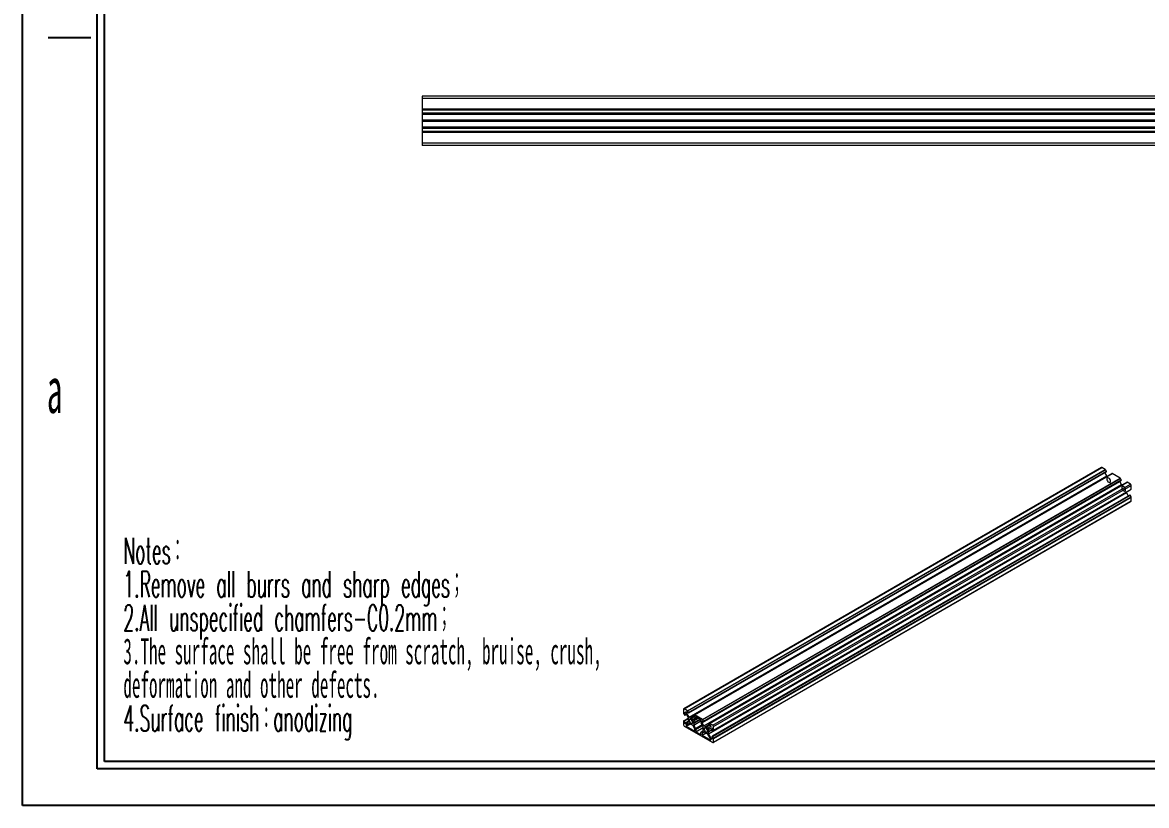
# Model space of a CAD drawing. Header units: millimetres. Extents: x 2 to 295, y 1 to 209.
# Drawn here: x 1.6 to 153.3, y 1.3 to 106.9 of the extents above; entities that cross this region are included whole.
import ezdxf

# ---------------------------------------------------------------- set-up
doc = ezdxf.new("R2010")
doc.units = ezdxf.units.MM
doc.layers.add('SLD-0', color=179, linetype='Continuous')
doc.styles.add('SLDTEXTSTYLE3', font='TXT', dxfattribs={"width": 0.484, "bigfont": 'bigfont'})
doc.styles.add('SLDTEXTSTYLE4', font='TXT', dxfattribs={"width": 0.484})
doc.styles.add('SLDTEXTSTYLE7', font='TXT', dxfattribs={"width": 0.5025})

# ---------------------------------------------------------------- blocks, each defined once
blk = doc.blocks.new('SW_NOTE_1')
at = {"layer": 'SLD-0', "color": 0, "char_height": 3.5, "attachment_point": 1}
for s, insert, style in [('Notes\\M+18146', (0, 4.51), 'SLDTEXTSTYLE3'), ('1.Remove all burrs and sharp edges\\M+18147', (0, -0.01), 'SLDTEXTSTYLE3'), ('2.All unspecified chamfers-C0.2mm\\M+18147', (0, -4.53), 'SLDTEXTSTYLE3'), ('3.The surface shall be free from scratch, bruise, crush,', (0, -9.05), 'SLDTEXTSTYLE4'), ('deformation and other defects.', (0, -13.57), 'SLDTEXTSTYLE4'), ('4.Surface finish\\M+18146anodizing', (0, -18.09), 'SLDTEXTSTYLE3')]:
    blk.add_mtext(s, dxfattribs=dict(at, insert=insert, style=style))

msp = doc.modelspace()

# ---------------------------------------------------------------- linework, layer by layer
at = {"color": 7, "linetype": 'Continuous', "lineweight": 15}
for p, q in [((241.5091, 96.9919), (55.5091, 96.9919)), ((55.5091, 96.9919), (55.5091, 96.6586)), ((241.5091, 96.6586), (55.5091, 96.6586)), ((55.5091, 96.6586), (55.5091, 95.2276)), ((241.5091, 95.2276), (55.5091, 95.2276)), ((55.5091, 95.2276), (55.5091, 95.1098)), ((241.5091, 95.1098), (55.5091, 95.1098)), ((55.5091, 95.1098), (55.5091, 94.7115)), ((241.5091, 94.7115), (55.5091, 94.7115)), ((55.5091, 94.7115), (55.5091, 94.6919)), ((241.5091, 94.6919), (55.5091, 94.6919)), ((55.5091, 94.6919), (55.5091, 94.5335)), ((241.5091, 94.5335), (55.5091, 94.5335)), ((55.5091, 94.5335), (55.5091, 94.5217)), ((241.5091, 94.5217), (55.5091, 94.5217)), ((55.5091, 94.5217), (55.5091, 93.7488)), ((241.5091, 93.7488), (55.5091, 93.7488)), ((55.5091, 93.7488), (55.5091, 93.7366)), ((55.5091, 93.7366), (241.5091, 93.7366)), ((55.5091, 93.7366), (55.5091, 93.6704)), ((241.5091, 93.6704), (55.5091, 93.6704)), ((55.5091, 93.6704), (55.5091, 93.6468)), ((241.5091, 93.6468), (55.5091, 93.6468)), ((55.5091, 93.6468), (55.5091, 93.5806)), ((241.5091, 93.5806), (55.5091, 93.5806)), ((55.5091, 93.5806), (55.5091, 93.5684)), ((241.5091, 93.5684), (55.5091, 93.5684)), ((55.5091, 93.5684), (55.5091, 92.7955)), ((241.5091, 92.7955), (55.5091, 92.7955)), ((55.5091, 92.7955), (55.5091, 92.7837)), ((241.5091, 92.7837), (55.5091, 92.7837)), ((55.5091, 92.7837), (55.5091, 92.6253)), ((241.5091, 92.6253), (55.5091, 92.6253)), ((55.5091, 92.6253), (55.5091, 92.6058)), ((241.5091, 92.6058), (55.5091, 92.6058)), ((55.5091, 92.6058), (55.5091, 92.2074)), ((241.5091, 92.2074), (55.5091, 92.2074)), ((55.5091, 92.2074), (55.5091, 92.0896)), ((241.5091, 92.0896), (55.5091, 92.0896)), ((55.5091, 92.0896), (55.5091, 90.6586)), ((241.5091, 90.6586), (55.5091, 90.6586)), ((55.5091, 90.6586), (55.5091, 90.3253)), ((241.5091, 90.3253), (55.5091, 90.3253)), ((147.1781, 46.8828), (90.8116, 14.3431)), ((90.883, 14.336), (147.2495, 46.8757)), ((91.3167, 14.0857), (147.6832, 46.6254)), ((91.3524, 14.048), (147.7189, 46.5877)), ((91.4731, 13.8389), (147.8396, 46.3786)), ((91.4755, 13.7998), (147.842, 46.3395)), ((91.479, 13.819), (147.8455, 46.3587)), ((91.479, 13.8077), (147.8455, 46.3474)), ((91.527, 13.2194), (147.8935, 45.7591)), ((91.5306, 13.2156), (147.8971, 45.7553)), ((92.2319, 13.5402), (148.5984, 46.0799)), ((92.2676, 13.5367), (148.6342, 46.0764)), ((147.6832, 46.6254), (147.2495, 46.8757)), ((147.8935, 45.7591), (147.6293, 46.2167)), ((147.8396, 46.3786), (147.7189, 46.5877)), ((147.8455, 46.3474), (147.8455, 46.3587)), ((147.9666, 45.7152), (147.8971, 45.7553)), ((149.7035, 45.4591), (148.6342, 46.0764)), ((93.2862, 12.4914), (149.6527, 45.0311)), ((93.2876, 12.4864), (149.6542, 45.0261)), ((93.337, 12.9194), (149.7035, 45.4591)), ((93.3727, 12.8817), (149.7392, 45.4214)), ((93.4934, 12.6726), (149.8599, 45.2123)), ((93.4958, 12.6335), (149.8623, 45.1732)), ((93.4993, 12.6527), (149.8658, 45.1924)), ((93.4993, 12.6414), (149.8658, 45.1811)), ((93.5316, 12.0639), (149.8981, 44.6036)), ((93.5387, 12.0564), (149.9052, 44.5961)), ((94.2522, 12.3739), (150.6187, 44.9136)), ((94.288, 12.3704), (150.6545, 44.9101)), ((94.7216, 12.1201), (151.0881, 44.6598)), ((94.8226, 11.9451), (151.1891, 44.4848)), ((94.8226, 11.4443), (151.1891, 43.984)), ((149.6527, 45.0311), (149.6527, 45.0522)), ((149.8981, 44.6036), (149.6542, 45.0261)), ((149.8599, 45.2123), (149.7392, 45.4214)), ((149.8658, 45.1811), (149.8658, 45.1924)), ((149.9869, 44.5489), (149.9052, 44.5961)), ((151.0881, 44.6598), (150.6545, 44.9101)), ((151.1891, 43.984), (151.1891, 44.4848)), ((94.1761, 10.9664), (150.5426, 43.5061)), ((94.1776, 10.9615), (150.5441, 43.5011)), ((151.021, 43.1663), (94.6544, 10.6266)), ((94.663, 10.6258), (151.0295, 43.1655)), ((94.6728, 10.6201), (151.0393, 43.1598)), ((94.6871, 11.3419), (151.0536, 43.8816)), ((94.6871, 10.605), (151.0536, 43.1447)), ((94.8078, 11.4116), (151.1743, 43.9513)), ((94.8078, 10.396), (151.1743, 42.9357)), ((94.8226, 10.3462), (151.1891, 42.8859)), ((150.5426, 43.5061), (150.5426, 43.5866)), ((150.8083, 43.0436), (150.5441, 43.5011)), ((151.0393, 43.1598), (151.0295, 43.1655)), ((151.0536, 43.8816), (151.1743, 43.9513)), ((151.1743, 42.9357), (151.0536, 43.1447)), ((151.1891, 42.3851), (151.1891, 42.8859)), ((94.793, 9.78), (151.1595, 42.3197)), ((94.8226, 9.8454), (151.1891, 42.3851)), ((90.782, 14.2777), (90.782, 13.7769)), ((90.7968, 13.7271), (90.9175, 13.5181)), ((91.3167, 14.0857), (90.883, 14.336)), ((90.9537, 13.5043), (90.9537, 13.8636)), ((90.9638, 13.8694), (91.0436, 13.8234)), ((91.0436, 13.8234), (91.0446, 13.824)), ((91.0471, 13.8196), (91.427, 13.1617)), ((91.1457, 13.8824), (91.1457, 13.9744)), ((91.1457, 13.8824), (91.2355, 13.9342)), ((91.1471, 13.8774), (91.2406, 13.9313)), ((91.527, 13.2194), (91.1471, 13.8774)), ((91.1558, 13.9803), (91.4669, 13.8007)), ((91.4731, 13.8389), (91.3524, 14.048)), ((91.479, 13.8077), (91.479, 13.819)), ((90.782, 12.6788), (90.782, 12.178)), ((90.9175, 12.7812), (90.7968, 12.7115)), ((90.9175, 12.7812), (91.4285, 13.0762)), ((90.9318, 13.503), (90.9416, 13.4973)), ((90.9416, 12.7741), (90.9318, 12.7798)), ((90.9502, 13.4965), (91.1628, 13.6192)), ((90.9537, 12.3938), (90.9537, 12.7531)), ((91.0436, 12.3303), (90.9638, 12.3763)), ((91.0436, 12.3303), (91.4285, 12.5525)), ((91.427, 12.5493), (91.0471, 12.33)), ((91.1457, 12.1535), (91.5307, 12.3757)), ((91.1457, 12.0089), (91.6559, 12.3034)), ((91.1457, 12.1535), (91.1457, 12.0089)), ((91.1471, 12.1567), (91.5296, 12.3775)), ((91.527, 12.3761), (91.1471, 12.1567)), ((91.1507, 12.0002), (91.666, 12.2976)), ((91.427, 12.5493), (91.4295, 12.5508)), ((91.4285, 12.8865), (91.4279, 12.8861)), ((91.4535, 12.8418), (91.4279, 12.8271)), ((91.4285, 13.1567), (91.4295, 13.1573)), ((91.4285, 13.1567), (91.4285, 12.8862)), ((91.4285, 12.8231), (91.4285, 12.5526)), ((91.43, 12.8812), (91.4502, 12.8462)), ((91.4502, 12.838), (91.43, 12.8263)), ((91.4502, 12.838), (91.4538, 12.8401)), ((91.527, 12.3761), (91.5295, 12.3776)), ((91.7648, 13.0804), (91.5306, 13.2156)), ((91.7648, 12.2406), (91.5306, 12.3758)), ((92.2395, 13.3547), (91.7652, 13.0809)), ((91.768, 12.238), (91.7936, 12.2528)), ((91.7684, 13.0767), (92.2447, 13.3516)), ((91.7886, 13.0417), (91.7684, 13.0767)), ((91.7684, 12.2402), (91.7922, 12.2539)), ((91.7886, 12.2519), (91.7684, 12.2402)), ((91.7886, 13.0417), (92.2851, 13.3283)), ((91.7886, 12.2519), (91.7922, 12.2539)), ((91.8159, 13.0492), (91.7957, 13.0375)), ((91.8159, 12.2128), (91.7957, 12.2477)), ((92.2906, 13.3252), (91.8163, 13.0514)), ((91.8191, 12.2085), (91.8197, 12.2089)), ((91.8195, 13.0489), (92.2944, 13.323)), ((92.0659, 12.9066), (91.8195, 13.0489)), ((92.0659, 12.0667), (91.8195, 12.209)), ((92.317, 13.0468), (92.0731, 12.9059)), ((92.1053, 13.4574), (92.1053, 13.4461)), ((92.2319, 13.5402), (92.1112, 13.4705)), ((92.1174, 13.4251), (92.3134, 13.312)), ((92.1341, 12.4432), (93.0167, 12.9526)), ((92.1543, 12.4631), (92.1341, 12.4514)), ((92.1341, 12.4514), (92.1543, 12.4631)), ((92.1341, 12.4432), (92.1543, 12.4082)), ((92.1543, 12.4082), (93.0571, 12.9293)), ((92.1558, 12.7203), (92.7875, 13.085)), ((92.1558, 12.4663), (93.0074, 12.958)), ((92.1558, 12.7203), (92.1558, 12.4663)), ((92.1558, 12.1492), (93.1447, 12.7201)), ((92.1558, 12.4032), (92.1558, 12.1492)), ((92.1564, 12.4623), (93.0112, 12.9558)), ((92.1564, 12.4033), (93.0623, 12.9263)), ((92.1573, 12.7236), (92.7854, 13.0862)), ((92.417, 12.8735), (92.1573, 12.7236)), ((92.1573, 12.1442), (93.1447, 12.7143)), ((92.1573, 12.1442), (92.417, 11.6945)), ((93.337, 12.9194), (92.2676, 13.5367)), ((92.317, 13.0468), (92.3195, 13.0482)), ((92.3185, 13.3032), (92.3185, 13.05)), ((92.4599, 13.2683), (92.4649, 13.2712)), ((92.4599, 13.2683), (92.4599, 12.9684)), ((93.1397, 12.8816), (92.4649, 13.2712)), ((93.1447, 12.573), (93.1447, 12.8729)), ((93.4473, 11.9789), (93.1876, 12.4286)), ((93.2862, 12.7446), (93.2912, 12.7475)), ((93.2862, 12.4914), (93.2862, 12.7446)), ((93.5316, 12.0639), (93.2876, 12.4864)), ((93.2912, 12.7475), (93.4872, 12.6344)), ((93.4934, 12.6726), (93.3727, 12.8817)), ((93.4993, 12.6414), (93.4993, 12.6527)), ((94.2598, 12.1884), (93.7855, 11.9146)), ((93.7887, 11.9104), (94.265, 12.1853)), ((93.8089, 11.8754), (94.3054, 12.162)), ((94.3109, 12.1589), (93.8367, 11.8851)), ((93.8398, 11.8826), (94.3147, 12.1567)), ((94.1256, 12.2911), (94.1256, 12.2798)), ((94.2522, 12.3739), (94.1315, 12.3042)), ((94.1377, 12.2588), (94.4489, 12.0792)), ((94.7216, 12.1201), (94.288, 12.3704)), ((90.883, 12.0031), (94.7216, 9.7871)), ((91.1507, 12.0002), (92.3134, 11.329)), ((92.317, 11.6367), (92.0731, 12.0592)), ((92.3134, 11.329), (92.3185, 11.3319)), ((92.3185, 11.6317), (92.3195, 11.6323)), ((92.3185, 11.3319), (92.3185, 11.6317)), ((92.4599, 11.2502), (93.4488, 11.8211)), ((92.4599, 11.5501), (92.4599, 11.2502)), ((92.4649, 11.2415), (93.4488, 11.8095)), ((92.4649, 11.2415), (93.1397, 10.8519)), ((93.1397, 10.8519), (93.1447, 10.8549)), ((93.1447, 10.8549), (93.1447, 11.1547)), ((93.1876, 11.2496), (93.4473, 11.3995)), ((93.2862, 11.0731), (93.5367, 11.2177)), ((93.2862, 10.7732), (93.817, 11.0797)), ((93.2862, 11.0731), (93.2862, 10.7732)), ((93.2876, 11.0764), (93.5356, 11.2195)), ((93.533, 11.2181), (93.2876, 11.0764)), ((93.2912, 10.7645), (93.8221, 11.0709)), ((93.2912, 10.7645), (94.4539, 10.0933)), ((93.4473, 11.3995), (93.4499, 11.401)), ((93.4488, 11.7202), (93.4482, 11.7198)), ((93.4738, 11.6755), (93.4482, 11.6608)), ((93.4488, 11.9739), (93.4499, 11.9745)), ((93.4488, 11.7199), (93.4488, 11.9739)), ((93.4488, 11.4028), (93.4488, 11.6568)), ((93.4705, 11.6799), (93.4503, 11.7149)), ((93.4503, 11.66), (93.4705, 11.6717)), ((93.4705, 11.6717), (93.4741, 11.6738)), ((93.533, 11.2181), (93.5356, 11.2195)), ((93.7851, 11.0743), (93.5366, 11.2177)), ((93.7851, 11.9141), (93.5387, 12.0564)), ((93.7883, 11.0717), (93.8139, 11.0865)), ((93.8089, 11.8754), (93.7887, 11.9104)), ((93.7887, 11.0739), (93.8125, 11.0876)), ((93.8089, 11.0856), (93.7887, 11.0739)), ((93.8089, 11.0856), (93.8125, 11.0876)), ((93.8362, 11.8829), (93.816, 11.8712)), ((93.8362, 11.0465), (93.816, 11.0814)), ((93.8394, 11.0422), (93.84, 11.0426)), ((94.074, 11.7473), (93.8398, 11.8826)), ((94.074, 10.9075), (93.8398, 11.0427)), ((94.074, 11.7473), (94.459, 11.9696)), ((94.074, 10.9075), (94.0751, 10.9081)), ((94.4575, 11.9664), (94.0776, 11.747)), ((94.4575, 10.2457), (94.0776, 10.9037)), ((94.1544, 11.2769), (94.6509, 11.5635)), ((94.1544, 11.2851), (94.1746, 11.2968)), ((94.1544, 11.2851), (94.1746, 11.2968)), ((94.1746, 11.2419), (94.1544, 11.2769)), ((94.1746, 11.2419), (94.6509, 11.5168)), ((94.1761, 11.5705), (94.5611, 11.7928)), ((94.1761, 11.3001), (94.6509, 11.5741)), ((94.1761, 11.3001), (94.1761, 11.5705)), ((94.1761, 10.9664), (94.1761, 11.2369)), ((94.1767, 11.296), (94.6509, 11.5698)), ((94.1767, 11.237), (94.6509, 11.5107)), ((94.1776, 11.5738), (94.56, 11.7946)), ((94.1776, 11.5738), (94.5575, 11.7932)), ((94.5575, 10.3035), (94.1776, 10.9615)), ((94.4575, 11.9664), (94.46, 11.9678)), ((94.459, 12.0617), (94.459, 11.9696)), ((94.5575, 11.7932), (94.56, 11.7946)), ((94.5611, 11.7928), (94.6408, 11.7468)), ((94.6509, 11.7293), (94.6509, 11.37)), ((94.6509, 10.6188), (94.6509, 10.2595)), ((94.663, 11.349), (94.6728, 11.3433)), ((94.6728, 10.6201), (94.663, 10.6258)), ((94.6871, 11.3419), (94.8078, 11.4116)), ((94.8226, 11.4443), (94.8226, 11.9451)), ((94.4539, 10.0933), (94.459, 10.0962)), ((94.459, 10.2407), (94.46, 10.2414)), ((94.459, 10.0962), (94.459, 10.2407)), ((94.5575, 10.3035), (94.6509, 10.3574)), ((94.5611, 10.2997), (94.6509, 10.3516)), ((94.6408, 10.2537), (94.5611, 10.2997)), ((94.8078, 10.396), (94.6871, 10.605)), ((94.8226, 9.8454), (94.8226, 10.3462))]:
    msp.add_line(p, q, dxfattribs=at)
at = {"color": 8, "linetype": 'Continuous', "lineweight": 15}
for p, q in [((90.9537, 13.8636), (90.9638, 13.8694)), ((91.1457, 13.9744), (91.1558, 13.9803)), ((90.9318, 12.7798), (91.4285, 13.0665)), ((90.9416, 12.7741), (91.4285, 13.0552)), ((90.9537, 13.5043), (91.1603, 13.6236)), ((90.9537, 12.7531), (91.4285, 13.0272)), ((90.9537, 12.3938), (91.4285, 12.6679)), ((90.9638, 12.3763), (91.4285, 12.6446)), ((92.0659, 12.9066), (92.3185, 13.0524)), ((92.417, 12.8735), (92.7853, 13.0862)), ((92.417, 11.6945), (93.3129, 12.2117)), ((92.4599, 12.9684), (92.7246, 13.1212)), ((92.4599, 11.5501), (93.3861, 12.0848)), ((94.6408, 10.2537), (94.6509, 10.2595))]:
    msp.add_line(p, q, dxfattribs=at)
at = {"color": 7, "linetype": 'Continuous', "lineweight": 0, "flags": 128}
for points in [[(148.1587, 45.476), (148.062, 45.5096), (147.9801, 45.4937), (147.9254, 45.4307), (147.9061, 45.3302), (147.9254, 45.2075), (147.9801, 45.0813), (148.062, 44.9708), (148.1587, 44.8928), (148.2553, 44.8592), (148.3372, 44.8751), (148.392, 44.9381), (148.4112, 45.0386), (148.392, 45.1613), (148.3372, 45.2875), (148.2553, 45.398), (148.1587, 45.476)], [(150.179, 44.3097), (150.0823, 44.3433), (150.0004, 44.3274), (149.9457, 44.2644), (149.9264, 44.1639), (149.9457, 44.0412), (150.0004, 43.915), (150.0823, 43.8045), (150.179, 43.7265), (150.2756, 43.6929), (150.3575, 43.7088), (150.4123, 43.7718), (150.4315, 43.8723), (150.4123, 43.995), (150.3575, 44.1212), (150.2756, 44.2317), (150.179, 44.3097)], [(91.7922, 12.3531), (91.6955, 12.4311), (91.6136, 12.5416), (91.5588, 12.6678), (91.5396, 12.7905), (91.5588, 12.891), (91.6136, 12.954), (91.6955, 12.9699), (91.7922, 12.9363), (91.8888, 12.8583), (91.9707, 12.7478), (92.0255, 12.6216), (92.0447, 12.4989), (92.0255, 12.3984), (91.9707, 12.3354), (91.8888, 12.3195), (91.7922, 12.3531)], [(91.7922, 12.3531), (91.6955, 12.4311), (91.6136, 12.5416), (91.5588, 12.6678), (91.5396, 12.7905), (91.5588, 12.891), (91.6136, 12.954), (91.6955, 12.9699), (91.7922, 12.9363), (91.8888, 12.8583), (91.9707, 12.7478), (92.0255, 12.6216), (92.0447, 12.4989), (92.0255, 12.3984), (91.9707, 12.3354), (91.8888, 12.3195), (91.7922, 12.3531)], [(93.8125, 11.1868), (93.7158, 11.2648), (93.6339, 11.3753), (93.5791, 11.5015), (93.5599, 11.6242), (93.5791, 11.7247), (93.6339, 11.7877), (93.7158, 11.8036), (93.8125, 11.77), (93.9091, 11.692), (93.991, 11.5815), (94.0458, 11.4553), (94.065, 11.3326), (94.0458, 11.2321), (93.991, 11.1691), (93.9091, 11.1532), (93.8125, 11.1868)]]:
    msp.add_lwpolyline(points, dxfattribs=at)
at = {"color": 7, "linetype": 'Continuous', "lineweight": 15, "flags": 128}
for points in [[(91.0436, 13.8234), (91.044, 13.8239), (91.0446, 13.824), (91.0454, 13.8238), (91.0461, 13.8232), (91.0467, 13.8223), (91.0471, 13.8213), (91.0473, 13.8204), (91.0471, 13.8196)], [(91.1471, 13.8774), (91.1464, 13.8776), (91.1457, 13.8782), (91.145, 13.8791), (91.1446, 13.8801), (91.1445, 13.881), (91.1446, 13.8818), (91.145, 13.8822), (91.1457, 13.8824)], [(91.0471, 12.33), (91.0473, 12.329), (91.0471, 12.3282), (91.0467, 12.3278), (91.0461, 12.3276), (91.0454, 12.3279), (91.0446, 12.3285), (91.044, 12.3293), (91.0436, 12.3303)], [(91.1471, 12.1567), (91.1464, 12.1573), (91.1457, 12.1576), (91.145, 12.1575), (91.1446, 12.157), (91.1445, 12.1562), (91.1446, 12.1553), (91.145, 12.1543), (91.1457, 12.1535)], [(91.427, 13.1617), (91.4278, 13.1614), (91.4285, 13.1608), (91.4291, 13.16), (91.4295, 13.159), (91.4297, 13.1581), (91.4295, 13.1573), (91.4291, 13.1568), (91.4285, 13.1567)], [(91.4285, 12.5526), (91.4291, 12.5517), (91.4295, 12.5508), (91.4297, 12.5498), (91.4295, 12.5491), (91.4291, 12.5486), (91.4285, 12.5485), (91.4278, 12.5487), (91.427, 12.5493)], [(91.4285, 12.8862), (91.4279, 12.8861), (91.4275, 12.8856), (91.4273, 12.8848), (91.4275, 12.8839), (91.4279, 12.8829), (91.4285, 12.8821), (91.4292, 12.8815), (91.43, 12.8812)], [(91.43, 12.8263), (91.4292, 12.8269), (91.4285, 12.8272), (91.4279, 12.8271), (91.4275, 12.8266), (91.4273, 12.8258), (91.4275, 12.8249), (91.4279, 12.8239), (91.4285, 12.8231)], [(91.4502, 12.8462), (91.4516, 12.8451), (91.4527, 12.8436), (91.4535, 12.8418), (91.4538, 12.8401), (91.4535, 12.8386), (91.4527, 12.8377), (91.4516, 12.8375), (91.4502, 12.838)], [(91.5306, 13.2156), (91.5302, 13.2152), (91.5295, 13.215), (91.5288, 13.2153), (91.5281, 13.2159), (91.5274, 13.2167), (91.527, 13.2177), (91.5269, 13.2186), (91.527, 13.2194)], [(91.5306, 12.3758), (91.5302, 12.3767), (91.5295, 12.3776), (91.5288, 12.3782), (91.5281, 12.3784), (91.5274, 12.3783), (91.527, 12.3778), (91.5269, 12.3771), (91.527, 12.3761)], [(92.0144, 12.5164), (91.9975, 12.6244), (91.9493, 12.7355), (91.8772, 12.8327), (91.7922, 12.9013), (91.7071, 12.9309), (91.635, 12.9169), (91.5868, 12.8614), (91.5699, 12.773), (91.5868, 12.665), (91.635, 12.554), (91.7071, 12.4567), (91.7922, 12.3881), (91.8772, 12.3585), (91.9493, 12.3725), (91.9975, 12.428), (92.0144, 12.5164)], [(91.7684, 13.0767), (91.7685, 13.0774), (91.7684, 13.0784), (91.768, 13.0793), (91.7673, 13.0802), (91.7666, 13.0808), (91.7659, 13.081), (91.7652, 13.0809), (91.7648, 13.0804)], [(91.7684, 12.2402), (91.7685, 12.2393), (91.7684, 12.2385), (91.768, 12.238), (91.7673, 12.2379), (91.7666, 12.2381), (91.7659, 12.2387), (91.7652, 12.2396), (91.7648, 12.2406)], [(91.7957, 13.0375), (91.7955, 13.0361), (91.7947, 13.0352), (91.7935, 13.035), (91.7922, 13.0355), (91.7908, 13.0366), (91.7896, 13.0381), (91.7889, 13.0399), (91.7886, 13.0417)], [(91.7957, 12.2477), (91.7955, 12.2495), (91.7947, 12.2513), (91.7935, 12.2528), (91.7922, 12.2539), (91.7908, 12.2544), (91.7896, 12.2542), (91.7889, 12.2533), (91.7886, 12.2519)], [(91.8195, 13.0489), (91.8191, 13.0498), (91.8185, 13.0507), (91.8177, 13.0513), (91.817, 13.0515), (91.8163, 13.0514), (91.8159, 13.0509), (91.8158, 13.0501), (91.8159, 13.0492)], [(91.8195, 12.209), (91.8191, 12.2085), (91.8185, 12.2084), (91.8177, 12.2086), (91.817, 12.2092), (91.8163, 12.2101), (91.8159, 12.211), (91.8158, 12.212), (91.8159, 12.2128)], [(92.1341, 12.4514), (92.1328, 12.4519), (92.1316, 12.4517), (92.1308, 12.4508), (92.1306, 12.4494), (92.1308, 12.4476), (92.1316, 12.4458), (92.1328, 12.4443), (92.1341, 12.4432)], [(92.1558, 12.4663), (92.1564, 12.4655), (92.1569, 12.4645), (92.157, 12.4636), (92.1569, 12.4628), (92.1564, 12.4623), (92.1558, 12.4622), (92.1551, 12.4625), (92.1543, 12.4631)], [(92.1543, 12.4082), (92.1551, 12.4079), (92.1558, 12.4073), (92.1564, 12.4065), (92.1569, 12.4055), (92.157, 12.4046), (92.1569, 12.4038), (92.1564, 12.4033), (92.1558, 12.4032)], [(92.1573, 12.7236), (92.1566, 12.7242), (92.1558, 12.7244), (92.1552, 12.7243), (92.1548, 12.7238), (92.1546, 12.7231), (92.1548, 12.7221), (92.1552, 12.7212), (92.1558, 12.7203)], [(92.1558, 12.1492), (92.1552, 12.1491), (92.1548, 12.1486), (92.1546, 12.1479), (92.1548, 12.1469), (92.1552, 12.1459), (92.1558, 12.1451), (92.1566, 12.1445), (92.1573, 12.1442)], [(92.3134, 13.312), (92.3146, 13.3122), (92.3159, 13.3117), (92.3173, 13.3106), (92.3185, 13.3091), (92.3192, 13.3073), (92.3195, 13.3055), (92.3192, 13.3041), (92.3185, 13.3032)], [(92.3185, 13.05), (92.3191, 13.0492), (92.3195, 13.0482), (92.3196, 13.0473), (92.3195, 13.0465), (92.3191, 13.046), (92.3185, 13.0459), (92.3177, 13.0462), (92.317, 13.0468)], [(92.4649, 13.2712), (92.4638, 13.2727), (92.4624, 13.2738), (92.461, 13.2743), (92.4599, 13.2741), (92.4591, 13.2732), (92.4588, 13.2718), (92.4591, 13.27), (92.4599, 13.2683)], [(93.1447, 12.8729), (93.1455, 12.8738), (93.1458, 12.8752), (93.1455, 12.8769), (93.1447, 12.8787), (93.1436, 12.8803), (93.1422, 12.8814), (93.1409, 12.8819), (93.1397, 12.8816)], [(93.2876, 12.4864), (93.2869, 12.4867), (93.2862, 12.4872), (93.2855, 12.4881), (93.2851, 12.4891), (93.285, 12.49), (93.2851, 12.4908), (93.2855, 12.4913), (93.2862, 12.4914)], [(93.2862, 12.7446), (93.2854, 12.7464), (93.2851, 12.7481), (93.2854, 12.7495), (93.2862, 12.7504), (93.2873, 12.7506), (93.2887, 12.7502), (93.2901, 12.7491), (93.2912, 12.7475)], [(91.1457, 12.0089), (91.1449, 12.008), (91.1446, 12.0066), (91.1449, 12.0049), (91.1457, 12.0031), (91.1468, 12.0015), (91.1482, 12.0004), (91.1496, 11.9999), (91.1507, 12.0002)], [(92.3134, 11.329), (92.3146, 11.3274), (92.3159, 11.3263), (92.3173, 11.3258), (92.3185, 11.326), (92.3192, 11.3269), (92.3195, 11.3284), (92.3192, 11.3301), (92.3185, 11.3319)], [(92.3185, 11.6317), (92.3191, 11.6319), (92.3195, 11.6323), (92.3196, 11.6331), (92.3195, 11.6341), (92.3191, 11.635), (92.3185, 11.6359), (92.3177, 11.6365), (92.317, 11.6367)], [(92.4599, 11.2502), (92.4591, 11.2493), (92.4588, 11.2479), (92.4591, 11.2462), (92.4599, 11.2444), (92.461, 11.2428), (92.4624, 11.2417), (92.4638, 11.2413), (92.4649, 11.2415)], [(93.1397, 10.8519), (93.1409, 10.8504), (93.1422, 10.8493), (93.1436, 10.8488), (93.1447, 10.849), (93.1455, 10.8499), (93.1458, 10.8513), (93.1455, 10.8531), (93.1447, 10.8549)], [(93.2876, 11.0764), (93.2869, 11.077), (93.2862, 11.0772), (93.2855, 11.0771), (93.2851, 11.0766), (93.285, 11.0758), (93.2851, 11.0749), (93.2855, 11.0739), (93.2862, 11.0731)], [(93.2862, 10.7732), (93.2854, 10.7723), (93.2851, 10.7709), (93.2854, 10.7692), (93.2862, 10.7674), (93.2873, 10.7658), (93.2887, 10.7647), (93.2901, 10.7642), (93.2912, 10.7645)], [(93.4488, 11.9739), (93.4494, 11.974), (93.4499, 11.9745), (93.45, 11.9753), (93.4499, 11.9762), (93.4494, 11.9772), (93.4488, 11.978), (93.4481, 11.9786), (93.4473, 11.9789)], [(93.4473, 11.3995), (93.4481, 11.3989), (93.4488, 11.3987), (93.4494, 11.3988), (93.4499, 11.3993), (93.45, 11.4), (93.4499, 11.401), (93.4494, 11.4019), (93.4488, 11.4028)], [(93.4503, 11.7149), (93.4495, 11.7152), (93.4488, 11.7158), (93.4482, 11.7166), (93.4478, 11.7176), (93.4476, 11.7185), (93.4478, 11.7193), (93.4482, 11.7198), (93.4488, 11.7199)], [(93.4488, 11.6568), (93.4482, 11.6576), (93.4478, 11.6586), (93.4476, 11.6595), (93.4478, 11.6603), (93.4482, 11.6608), (93.4488, 11.6609), (93.4495, 11.6606), (93.4503, 11.66)], [(93.4705, 11.6717), (93.4719, 11.6712), (93.473, 11.6715), (93.4738, 11.6723), (93.4741, 11.6738), (93.4738, 11.6755), (93.473, 11.6773), (93.4719, 11.6788), (93.4705, 11.6799)], [(93.5366, 11.2177), (93.5362, 11.2187), (93.5356, 11.2195), (93.5348, 11.2201), (93.5341, 11.2204), (93.5335, 11.2203), (93.533, 11.2198), (93.5329, 11.219), (93.533, 11.2181)], [(94.0347, 11.3501), (94.0178, 11.4581), (93.9696, 11.5692), (93.8975, 11.6664), (93.8125, 11.735), (93.7274, 11.7646), (93.6553, 11.7506), (93.6071, 11.6951), (93.5902, 11.6067), (93.6071, 11.4987), (93.6553, 11.3877), (93.7274, 11.2904), (93.8125, 11.2218), (93.8975, 11.1922), (93.9696, 11.2062), (94.0178, 11.2617), (94.0347, 11.3501)], [(93.7887, 11.9104), (93.7888, 11.9111), (93.7887, 11.9121), (93.7883, 11.913), (93.7876, 11.9139), (93.7869, 11.9145), (93.7862, 11.9147), (93.7855, 11.9146), (93.7851, 11.9141)], [(93.7887, 11.0739), (93.7888, 11.073), (93.7887, 11.0722), (93.7883, 11.0717), (93.7876, 11.0716), (93.7869, 11.0719), (93.7862, 11.0724), (93.7855, 11.0733), (93.7851, 11.0743)], [(93.816, 11.8712), (93.8158, 11.8698), (93.815, 11.8689), (93.8138, 11.8687), (93.8125, 11.8692), (93.8111, 11.8703), (93.8099, 11.8718), (93.8092, 11.8736), (93.8089, 11.8754)], [(93.816, 11.0814), (93.8158, 11.0832), (93.815, 11.085), (93.8138, 11.0865), (93.8125, 11.0876), (93.8111, 11.0881), (93.8099, 11.0879), (93.8092, 11.087), (93.8089, 11.0856)], [(93.8398, 11.8826), (93.8394, 11.8835), (93.8388, 11.8844), (93.838, 11.885), (93.8373, 11.8852), (93.8367, 11.8851), (93.8362, 11.8846), (93.8361, 11.8838), (93.8362, 11.8829)], [(93.8398, 11.0427), (93.8394, 11.0422), (93.8388, 11.0421), (93.838, 11.0423), (93.8373, 11.0429), (93.8367, 11.0438), (93.8362, 11.0447), (93.8361, 11.0457), (93.8362, 11.0465)], [(94.0776, 11.747), (94.0777, 11.7461), (94.0776, 11.7453), (94.0772, 11.7448), (94.0765, 11.7447), (94.0758, 11.7449), (94.0751, 11.7455), (94.0744, 11.7464), (94.074, 11.7473)], [(94.0776, 10.9037), (94.0777, 10.9045), (94.0776, 10.9054), (94.0772, 10.9064), (94.0765, 10.9072), (94.0758, 10.9078), (94.0751, 10.9081), (94.0744, 10.908), (94.074, 10.9075)], [(94.1544, 11.2769), (94.1531, 11.278), (94.1519, 11.2795), (94.1511, 11.2813), (94.1509, 11.2831), (94.1511, 11.2845), (94.1519, 11.2854), (94.1531, 11.2856), (94.1544, 11.2851)], [(94.1746, 11.2968), (94.1754, 11.2962), (94.1761, 11.2959), (94.1767, 11.296), (94.1772, 11.2965), (94.1773, 11.2973), (94.1772, 11.2982), (94.1767, 11.2992), (94.1761, 11.3001)], [(94.1761, 11.2369), (94.1767, 11.237), (94.1772, 11.2375), (94.1773, 11.2383), (94.1772, 11.2392), (94.1767, 11.2402), (94.1761, 11.241), (94.1754, 11.2416), (94.1746, 11.2419)], [(94.1761, 11.5705), (94.1755, 11.5714), (94.1751, 11.5723), (94.1749, 11.5733), (94.1751, 11.574), (94.1755, 11.5745), (94.1761, 11.5746), (94.1769, 11.5744), (94.1776, 11.5738)], [(94.1776, 10.9615), (94.1769, 10.9617), (94.1761, 10.9623), (94.1755, 10.9632), (94.1751, 10.9641), (94.1749, 10.9651), (94.1751, 10.9658), (94.1755, 10.9663), (94.1761, 10.9664)], [(94.459, 11.9696), (94.4596, 11.9688), (94.46, 11.9678), (94.4602, 11.9669), (94.46, 11.9661), (94.4596, 11.9656), (94.459, 11.9655), (94.4582, 11.9658), (94.4575, 11.9664)], [(94.5575, 11.7932), (94.5573, 11.7941), (94.5575, 11.7949), (94.5579, 11.7954), (94.5585, 11.7955), (94.5593, 11.7952), (94.56, 11.7946), (94.5606, 11.7938), (94.5611, 11.7928)], [(94.4539, 10.0933), (94.4551, 10.0917), (94.4564, 10.0906), (94.4578, 10.0901), (94.459, 10.0903), (94.4597, 10.0912), (94.46, 10.0927), (94.4597, 10.0944), (94.459, 10.0962)], [(94.459, 10.2407), (94.4596, 10.2409), (94.46, 10.2414), (94.4602, 10.2421), (94.46, 10.2431), (94.4596, 10.244), (94.459, 10.2449), (94.4582, 10.2455), (94.4575, 10.2457)], [(94.5611, 10.2997), (94.5606, 10.2992), (94.56, 10.2991), (94.5593, 10.2994), (94.5585, 10.3), (94.5579, 10.3008), (94.5575, 10.3018), (94.5573, 10.3027), (94.5575, 10.3035)]]:
    msp.add_lwpolyline(points, dxfattribs=at)
at = {"color": 7, "linetype": 'Continuous', "lineweight": 15}
for centre, radius, start, end in [((147.2077, 46.8173), 0.0719, 54.382423, 114.307119), ((147.6286, 46.538), 0.103, 28.855606, 58.045331), ((147.8043, 46.3573), 0.0412, 1.956496, 31.143731), ((147.8369, 46.3465), 0.00862, 305.698038, 5.620379), ((147.8969, 45.7582), 0.00354, 164.454034, 255.545966), ((148.6132, 46.0472), 0.0359, 54.381822, 114.313958), ((149.655, 45.0295), 0.00354, 164.454034, 255.545966), ((149.6489, 45.3717), 0.103, 28.855606, 58.045331), ((149.8246, 45.191), 0.0412, 1.956496, 31.143731), ((149.8572, 45.1802), 0.00862, 305.698038, 5.620379), ((149.9161, 44.6136), 0.0206, 208.855606, 238.045331), ((150.6335, 44.8809), 0.0359, 54.381822, 114.313958), ((150.9698, 44.4748), 0.2195, 2.605479, 57.394521), ((151.1534, 43.9805), 0.0359, 305.698033, 5.620384), ((150.545, 43.5046), 0.00354, 164.454034, 255.545966), ((151.0245, 43.1585), 0.00862, 54.381828, 114.313952), ((151.0175, 43.1248), 0.0412, 28.855606, 58.045331), ((151.0861, 42.8824), 0.1031, 1.956496, 31.143731), ((151.1191, 42.3774), 0.0704, 305.013333, 6.298847), ((90.8436, 14.2877), 0.0624, 50.796715, 189.214037), ((90.885, 13.7804), 0.1031, 181.956496, 211.143731), ((90.9599, 13.8646), 0.00624, 50.796715, 189.214037), ((91.1518, 13.9754), 0.00624, 50.796715, 189.214037), ((91.2621, 13.9983), 0.103, 28.855606, 58.045331), ((91.4716, 13.8065), 0.00749, 230.796715, 9.214037), ((91.4378, 13.8176), 0.0412, 1.956496, 31.143731), ((90.8178, 12.6823), 0.0359, 125.698033, 185.620384), ((91.0013, 12.188), 0.2195, 182.605479, 237.394521), ((90.9536, 13.538), 0.0412, 208.855606, 238.045331), ((90.9234, 12.7681), 0.0144, 54.381822, 114.313958), ((90.9463, 13.5031), 0.00749, 230.796715, 9.214037), ((90.9274, 12.7519), 0.0263, 2.605479, 57.394521), ((90.9757, 12.3948), 0.022, 182.605479, 237.394521), ((92.0701, 12.9124), 0.00719, 234.381822, 294.313958), ((92.1196, 13.4589), 0.0144, 125.698033, 185.620384), ((92.1316, 13.4473), 0.0263, 182.605479, 237.394521), ((92.2467, 13.5075), 0.0359, 54.381822, 114.313958), ((92.3562, 12.9582), 0.1042, 305.698033, 5.620384), ((93.4434, 12.5832), 0.2989, 181.956496, 211.143731), ((93.2824, 12.832), 0.103, 28.855606, 58.045331), ((93.4919, 12.6402), 0.00749, 230.796715, 9.214037), ((93.4581, 12.6513), 0.0412, 1.956496, 31.143731), ((94.1399, 12.2926), 0.0144, 125.698033, 185.620384), ((94.1519, 12.281), 0.0263, 182.605479, 237.394521), ((94.267, 12.3412), 0.0359, 54.381822, 114.313958), ((92.055, 12.0492), 0.0206, 28.855606, 58.045331), ((92.1612, 11.5399), 0.2989, 1.956496, 31.143731), ((93.2485, 11.1649), 0.1042, 125.698033, 185.620384), ((93.5496, 12.0739), 0.0206, 208.855606, 238.045331), ((94.437, 12.0607), 0.022, 2.605479, 57.394521), ((94.629, 11.7283), 0.022, 2.605479, 57.394521), ((94.6583, 10.62), 0.00749, 50.796715, 189.214037), ((94.6772, 11.3712), 0.0263, 182.605479, 237.394521), ((94.6812, 11.355), 0.0144, 234.381822, 294.313958), ((94.651, 10.5851), 0.0412, 28.855606, 58.045331), ((94.6033, 11.9351), 0.2195, 2.605479, 57.394521), ((94.7869, 11.4408), 0.0359, 305.698033, 5.620384), ((94.6447, 10.2585), 0.00624, 230.796715, 9.214037), ((94.761, 9.8354), 0.0624, 230.796715, 9.214037), ((94.7196, 10.3427), 0.1031, 1.956496, 31.143731)]:
    msp.add_arc(centre, radius, start, end, dxfattribs=at)
at = {"layer": 'SLD-0'}
for p, q in [((1.5907, 1.2938), (1.5907, 208.6737)), ((12.6748, 7.2189), (12.6748, 197.811)), ((289.1814, 7.2189), (12.6748, 7.2189)), ((295.1066, 1.2938), (1.5907, 1.2938))]:
    msp.add_line(p, q, dxfattribs=at)
at = {"layer": 'SLD-0', "color": 6, "linetype": 'Continuous'}
for p, q in [((11.6873, 6.2314), (11.6873, 198.7985)), ((10.8046, 104.8527), (5.0681, 104.8527)), ((290.1689, 6.2314), (11.6873, 6.2314))]:
    msp.add_line(p, q, dxfattribs=at)

# ---------------------------------------------------------------- block references
at = {"layer": 'SLD-0', "color": 5}
msp.add_blockref('SW_NOTE_1', (15.2047, 32.8962), dxfattribs=at)

# ---------------------------------------------------------------- texts
at = {"layer": 'SLD-0', "insert": (4.8798, 60.4234), "char_height": 6.172, "attachment_point": 1, "style": 'SLDTEXTSTYLE7'}
msp.add_mtext('a', dxfattribs=at)

doc.saveas('drawing.dxf')
